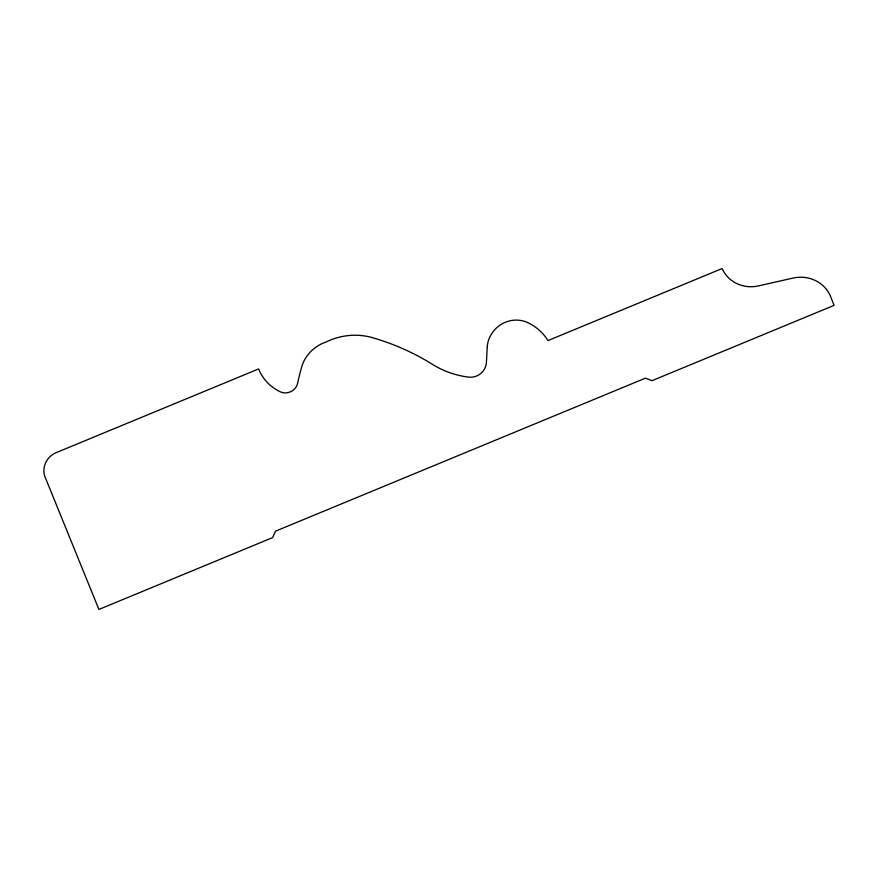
<?xml version="1.0" encoding="UTF-8"?>
<svg xmlns="http://www.w3.org/2000/svg" width="878" height="878" viewBox="0 0 878 878"><rect width="100%" height="100%" fill="white"/><g stroke="black" fill="none" stroke-linecap="round" stroke-linejoin="round"><path stroke-width="1.32" d="M487.257 346.92L486.39 362.581A15.508 14.707 -25.6 0 1 467.776 377.024A90.994 86.285 -25.6 0 1 432.097 364.107A245.774 233.065 -25.6 0 0 375.115 338.48A63.128 59.858 -25.6 0 0 326.078 342.003A36.876 34.966 -25.6 0 0 302.306 364.919A229.652 217.788 -25.6 0 0 297.642 383.137A12.171 11.535 -25.6 0 1 280.137 391.753A47.061 44.624 -25.6 0 1 258.615 368.936L57.816 451.983A19.843 18.822 -25.6 0 0 45.854 478.905L98.918 609.442L272.586 537.61L275.483 531.179L645.44 378.155L651.981 380.69L834.1 305.368L829.984 295.041A34.012 32.256 -25.6 0 0 794.008 277.865L758.548 285.877A33.057 31.345 -25.6 0 1 722.111 268.558L547.96 340.587A51.319 48.663 -25.6 0 0 528.106 322.775A27.635 26.208 -25.6 0 0 492.525 332.542A27.416 26 -25.6 0 0 487.257 346.92"/></g></svg>
